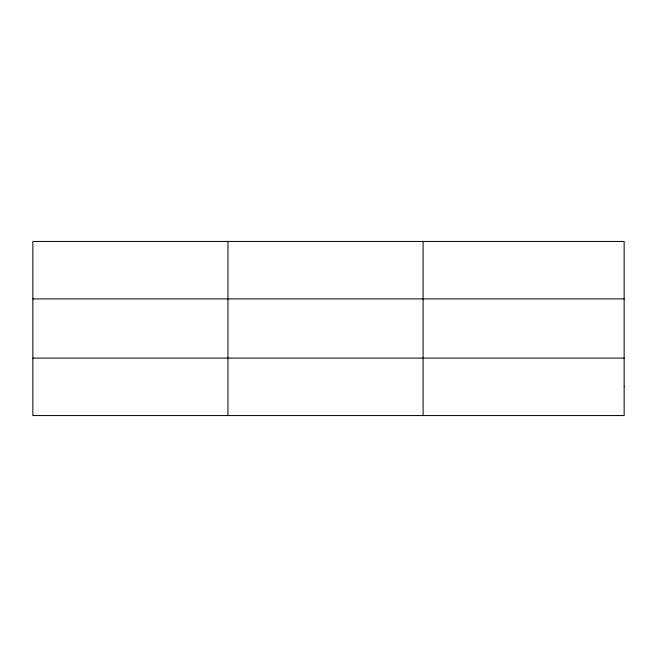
<?xml version="1.0" encoding="UTF-8"?>
<svg xmlns="http://www.w3.org/2000/svg" width="657" height="657" viewBox="0 0 657 657"><rect width="100%" height="100%" fill="white"/><g stroke="black" fill="none" stroke-linecap="round" stroke-linejoin="round"><path stroke-width="0.99" d="M227.979 415.561L227.979 241.439M423.108 415.561L423.108 241.439M32.85 298.902L624.15 298.902M32.85 358.098L624.15 358.098M624.15 386.825L624.15 415.561L32.85 415.561L32.85 241.439L624.15 241.439L624.15 386.825"/></g></svg>
